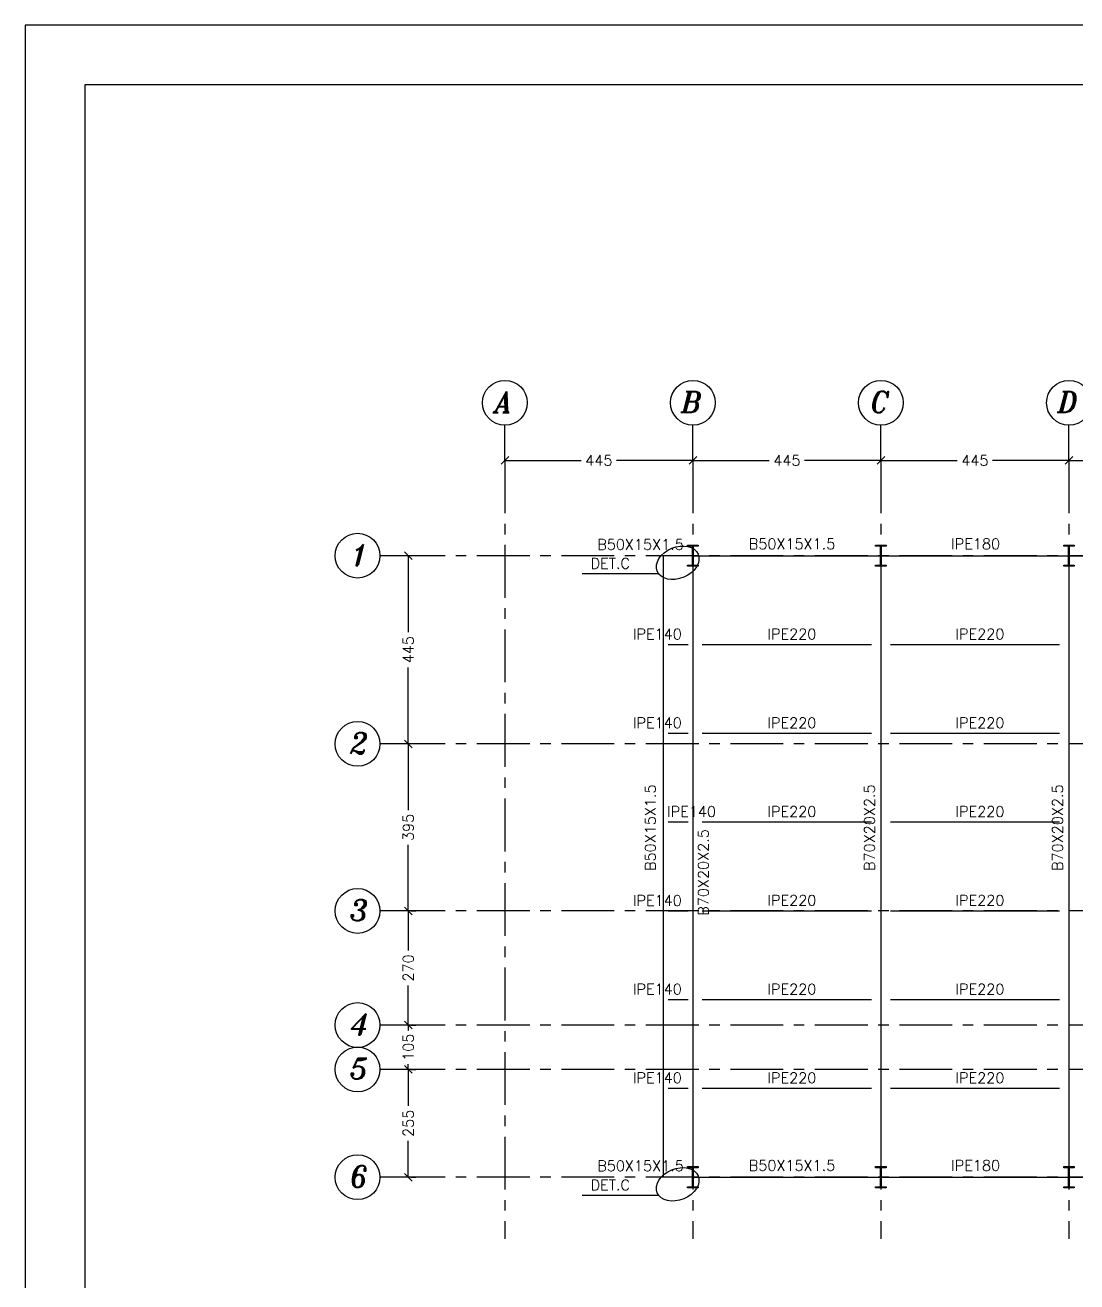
# Model space of a CAD drawing. Header units: inches. Extents: x 1387 to 2676, y -3005 to -2136.
# Drawn here: x 2455.85 to 2480.74, y -2680.13 to -2650.4 of the extents above; entities that cross this region are included whole.
import ezdxf
from ezdxf.enums import TextEntityAlignment as Align

# ---------------------------------------------------------------- set-up
doc = ezdxf.new("R2010")
doc.units = ezdxf.units.IN
doc.header["$MEASUREMENT"] = 0
doc.linetypes.add('CENTER', pattern=[2, 1.25, -0.25, 0.25, -0.25])
doc.linetypes.add('DASHDOTX2', pattern=[2, 1, -0.5, 0, -0.5])
for name, color, linetype in [('1', 1, 'Continuous'), ('2Y', 2, 'Continuous'), ('3G', 3, 'Continuous'), ('6M', 6, 'Continuous'), ('AA-IPE300', 27, 'Continuous'), ('Ax', 1, 'DASHDOTX2'), ('AXE', 1, 'CENTER'), ('DIM', 8, 'Continuous'), ('lateral brace', 5, 'Continuous'), ('Layer4', 118, 'Continuous'), ('MEMBER TEXT', 7, 'Continuous'), ('text1', 255, 'Continuous')]:
    doc.layers.add(name, color=color, linetype=linetype)
doc.styles.add('ITALICT', font='italict')
doc.styles.add('ROMANC', font='TXT.shx')
doc.styles.add('ROMANS', font='ROMANS')
doc.styles.add('ROMANT', font='romant')
doc.dimstyles.new('1-100r', dxfattribs={"dimscale": 0, "dimtxt": 0.25, "dimasz": 0.18, "dimexe": 0.18, "dimexo": 0.0625, "dimgap": 0.09, "dimtad": 0, "dimdec": 0, "dimlfac": 100, "dimzin": 0, "dimdsep": 46, "dimtxsty": 'ROMANT', "dimblk": 'OBLIQUE', "dimcen": 0.09, "dimclrd": 1, "dimclre": 1, "dimclrt": 2, "dimadec": 0, "dimazin": 0, "dimtfac": 1, "dimtdec": 0, "dimtofl": 0, "dimtmove": 2, "dimatfit": 3, "dimldrblk": 'OBLIQUE', "dimfxl": 0.18, "dimtolj": 1, "dimtzin": 0, "dimarcsym": 0})

# ---------------------------------------------------------------- blocks, each defined once
blk = doc.blocks.new('_Oblique')
at = {"color": 0, "linetype": 'ByBlock', "lineweight": -2}
blk.add_line((-0.5, -0.5), (0.5, 0.5), dxfattribs=at)
blk = doc.blocks.new('*D379')
at = {"layer": 'Defpoints', "color": 0, "ltscale": 0.05, "transparency": 16777216}
for p in [(2467.205, -2660.697), (2471.655, -2660.697), (2471.655, -2660.697)]:
    blk.add_point(p, dxfattribs=at)
at = {"layer": 'Layer4', "color": 1, "lineweight": -2, "ltscale": 0.05, "transparency": 16777216}
for p, q in [((2467.205, -2660.635), (2467.205, -2660.517)), ((2467.205, -2660.697), (2469.013, -2660.697)), ((2471.655, -2660.697), (2469.848, -2660.697)), ((2471.655, -2660.635), (2471.655, -2660.517))]:
    blk.add_line(p, q, dxfattribs=at)
at = {"layer": 'Layer4', "color": 1, "lineweight": -2, "ltscale": 0.05, "transparency": 16777216, "xscale": 0.18, "yscale": 0.18, "zscale": 0.18, "rotation": 180}
blk.add_blockref('_Oblique', (2467.205, -2660.697), dxfattribs=at)
at = {"layer": 'Layer4', "color": 1, "lineweight": -2, "ltscale": 0.05, "transparency": 16777216, "xscale": 0.18, "yscale": 0.18, "zscale": 0.18}
blk.add_blockref('_Oblique', (2471.655, -2660.697), dxfattribs=at)
at = {"layer": 'Layer4', "color": 2, "ltscale": 0.05, "transparency": 16777216, "insert": (2469.43, -2660.697), "char_height": 0.25, "attachment_point": 5, "style": 'ROMANT'}
blk.add_mtext('\\A1;445', dxfattribs=at)
blk = doc.blocks.new('*D380')
at = {"layer": 'Defpoints', "color": 0, "ltscale": 0.05, "transparency": 16777216}
for p in [(2471.655, -2660.697), (2476.105, -2660.697), (2476.105, -2660.697)]:
    blk.add_point(p, dxfattribs=at)
at = {"layer": 'Layer4', "color": 1, "lineweight": -2, "ltscale": 0.05, "transparency": 16777216}
for p, q in [((2471.655, -2660.635), (2471.655, -2660.517)), ((2471.655, -2660.697), (2473.463, -2660.697)), ((2476.105, -2660.697), (2474.298, -2660.697)), ((2476.105, -2660.635), (2476.105, -2660.517))]:
    blk.add_line(p, q, dxfattribs=at)
at = {"layer": 'Layer4', "color": 1, "lineweight": -2, "ltscale": 0.05, "transparency": 16777216, "xscale": 0.18, "yscale": 0.18, "zscale": 0.18, "rotation": 180}
blk.add_blockref('_Oblique', (2471.655, -2660.697), dxfattribs=at)
at = {"layer": 'Layer4', "color": 1, "lineweight": -2, "ltscale": 0.05, "transparency": 16777216, "xscale": 0.18, "yscale": 0.18, "zscale": 0.18}
blk.add_blockref('_Oblique', (2476.105, -2660.697), dxfattribs=at)
at = {"layer": 'Layer4', "color": 2, "ltscale": 0.05, "transparency": 16777216, "insert": (2473.88, -2660.697), "char_height": 0.25, "attachment_point": 5, "style": 'ROMANT'}
blk.add_mtext('\\A1;445', dxfattribs=at)
blk = doc.blocks.new('*D381')
at = {"layer": 'Defpoints', "color": 0, "ltscale": 0.05, "transparency": 16777216}
for p in [(2476.105, -2660.697), (2480.555, -2660.697), (2480.555, -2660.697)]:
    blk.add_point(p, dxfattribs=at)
at = {"layer": 'Layer4', "color": 1, "lineweight": -2, "ltscale": 0.05, "transparency": 16777216}
for p, q in [((2476.105, -2660.635), (2476.105, -2660.517)), ((2476.105, -2660.697), (2477.913, -2660.697)), ((2480.555, -2660.697), (2478.748, -2660.697)), ((2480.555, -2660.635), (2480.555, -2660.517))]:
    blk.add_line(p, q, dxfattribs=at)
at = {"layer": 'Layer4', "color": 1, "lineweight": -2, "ltscale": 0.05, "transparency": 16777216, "xscale": 0.18, "yscale": 0.18, "zscale": 0.18, "rotation": 180}
blk.add_blockref('_Oblique', (2476.105, -2660.697), dxfattribs=at)
at = {"layer": 'Layer4', "color": 1, "lineweight": -2, "ltscale": 0.05, "transparency": 16777216, "xscale": 0.18, "yscale": 0.18, "zscale": 0.18}
blk.add_blockref('_Oblique', (2480.555, -2660.697), dxfattribs=at)
at = {"layer": 'Layer4', "color": 2, "ltscale": 0.05, "transparency": 16777216, "insert": (2478.33, -2660.697), "char_height": 0.25, "attachment_point": 5, "style": 'ROMANT'}
blk.add_mtext('\\A1;445', dxfattribs=at)
blk = doc.blocks.new('*D382')
at = {"layer": 'Defpoints', "color": 0, "ltscale": 0.05, "transparency": 16777216}
for p in [(2480.555, -2660.697), (2485.021, -2660.697), (2485.021, -2660.697)]:
    blk.add_point(p, dxfattribs=at)
at = {"layer": 'Layer4', "color": 1, "lineweight": -2, "ltscale": 0.05, "transparency": 16777216}
for p, q in [((2480.555, -2660.635), (2480.555, -2660.517)), ((2480.555, -2660.697), (2482.371, -2660.697)), ((2485.021, -2660.697), (2483.206, -2660.697)), ((2485.021, -2660.635), (2485.021, -2660.517))]:
    blk.add_line(p, q, dxfattribs=at)
at = {"layer": 'Layer4', "color": 1, "lineweight": -2, "ltscale": 0.05, "transparency": 16777216, "xscale": 0.18, "yscale": 0.18, "zscale": 0.18, "rotation": 180}
blk.add_blockref('_Oblique', (2480.555, -2660.697), dxfattribs=at)
at = {"layer": 'Layer4', "color": 1, "lineweight": -2, "ltscale": 0.05, "transparency": 16777216, "xscale": 0.18, "yscale": 0.18, "zscale": 0.18}
blk.add_blockref('_Oblique', (2485.021, -2660.697), dxfattribs=at)
at = {"layer": 'Layer4', "color": 2, "ltscale": 0.05, "transparency": 16777216, "insert": (2482.788, -2660.697), "char_height": 0.25, "attachment_point": 5, "style": 'ROMANT'}
blk.add_mtext('\\A1;447', dxfattribs=at)
blk = doc.blocks.new('*D376')
at = {"layer": 'Defpoints', "color": 0, "ltscale": 0.05, "transparency": 16777216}
for p in [(2464.981, -2662.952), (2464.919, -2667.405), (2464.981, -2667.405)]:
    blk.add_point(p, dxfattribs=at)
at = {"layer": 'Layer4', "color": 1, "lineweight": -2, "ltscale": 0.05, "transparency": 16777216}
for p, q in [((2464.919, -2662.952), (2464.739, -2662.952)), ((2464.919, -2662.952), (2464.919, -2664.761)), ((2464.919, -2667.405), (2464.919, -2665.596)), ((2464.919, -2667.405), (2464.739, -2667.405))]:
    blk.add_line(p, q, dxfattribs=at)
at = {"layer": 'Layer4', "color": 1, "lineweight": -2, "ltscale": 0.05, "transparency": 16777216, "xscale": 0.18, "yscale": 0.18, "zscale": 0.18}
for p, rotation in [((2464.919, -2662.952), 90), ((2464.919, -2667.405), 270)]:
    blk.add_blockref('_Oblique', p, dxfattribs=dict(at, rotation=rotation))
at = {"layer": 'Layer4', "color": 2, "ltscale": 0.05, "transparency": 16777216, "insert": (2464.919, -2665.178), "char_height": 0.25, "attachment_point": 5, "rotation": 90, "style": 'ROMANT'}
blk.add_mtext('\\A1;445', dxfattribs=at)
blk = doc.blocks.new('*D384')
at = {"layer": 'Defpoints', "color": 0, "ltscale": 0.05, "transparency": 16777216}
for p in [(2464.981, -2667.405), (2464.919, -2671.357), (2464.919, -2671.357)]:
    blk.add_point(p, dxfattribs=at)
at = {"layer": 'Layer4', "color": 1, "lineweight": -2, "ltscale": 0.05, "transparency": 16777216}
for p, q in [((2464.919, -2667.405), (2464.739, -2667.405)), ((2464.919, -2667.405), (2464.919, -2668.969)), ((2464.919, -2671.357), (2464.919, -2669.792)), ((2464.982, -2671.357), (2465.099, -2671.357))]:
    blk.add_line(p, q, dxfattribs=at)
at = {"layer": 'Layer4', "color": 1, "lineweight": -2, "ltscale": 0.05, "transparency": 16777216, "xscale": 0.18, "yscale": 0.18, "zscale": 0.18}
for p, rotation in [((2464.919, -2667.405), 90), ((2464.919, -2671.357), 270)]:
    blk.add_blockref('_Oblique', p, dxfattribs=dict(at, rotation=rotation))
at = {"layer": 'Layer4', "color": 2, "ltscale": 0.05, "transparency": 16777216, "insert": (2464.919, -2669.381), "char_height": 0.25, "attachment_point": 5, "rotation": 90, "style": 'ROMANT'}
blk.add_mtext('\\A1;395', dxfattribs=at)
blk = doc.blocks.new('*D385')
at = {"layer": 'Defpoints', "color": 0, "ltscale": 0.05, "transparency": 16777216}
for p in [(2464.919, -2674.057), (2464.919, -2675.107), (2464.919, -2675.107)]:
    blk.add_point(p, dxfattribs=at)
at = {"layer": 'Layer4', "color": 1, "lineweight": -2, "ltscale": 0.05, "transparency": 16777216}
for p, q in [((2464.919, -2674.057), (2464.919, -2674.182)), ((2464.982, -2674.057), (2465.099, -2674.057)), ((2464.919, -2675.107), (2464.919, -2674.982)), ((2464.982, -2675.107), (2465.099, -2675.107))]:
    blk.add_line(p, q, dxfattribs=at)
at = {"layer": 'Layer4', "color": 1, "lineweight": -2, "ltscale": 0.05, "transparency": 16777216, "xscale": 0.18, "yscale": 0.18, "zscale": 0.18}
for p, rotation in [((2464.919, -2674.057), 90), ((2464.919, -2675.107), 270)]:
    blk.add_blockref('_Oblique', p, dxfattribs=dict(at, rotation=rotation))
at = {"layer": 'Layer4', "color": 2, "ltscale": 0.05, "transparency": 16777216, "insert": (2464.919, -2674.582), "char_height": 0.25, "attachment_point": 5, "rotation": 90, "style": 'ROMANT'}
blk.add_mtext('\\A1;105', dxfattribs=at)
blk = doc.blocks.new('*D386')
at = {"layer": 'Defpoints', "color": 0, "ltscale": 0.05, "transparency": 16777216}
for p in [(2464.919, -2675.107), (2464.919, -2677.657), (2464.919, -2677.657)]:
    blk.add_point(p, dxfattribs=at)
at = {"layer": 'Layer4', "color": 1, "lineweight": -2, "ltscale": 0.05, "transparency": 16777216}
for p, q in [((2464.919, -2675.107), (2464.919, -2675.971)), ((2464.982, -2675.107), (2465.099, -2675.107)), ((2464.919, -2677.657), (2464.919, -2676.793)), ((2464.982, -2677.657), (2465.099, -2677.657))]:
    blk.add_line(p, q, dxfattribs=at)
at = {"layer": 'Layer4', "color": 1, "lineweight": -2, "ltscale": 0.05, "transparency": 16777216, "xscale": 0.18, "yscale": 0.18, "zscale": 0.18}
for p, rotation in [((2464.919, -2675.107), 90), ((2464.919, -2677.657), 270)]:
    blk.add_blockref('_Oblique', p, dxfattribs=dict(at, rotation=rotation))
at = {"layer": 'Layer4', "color": 2, "ltscale": 0.05, "transparency": 16777216, "insert": (2464.919, -2676.382), "char_height": 0.25, "attachment_point": 5, "rotation": 90, "style": 'ROMANT'}
blk.add_mtext('\\A1;255', dxfattribs=at)
blk = doc.blocks.new('*D377')
at = {"layer": 'Defpoints', "color": 0, "ltscale": 0.05, "transparency": 16777216}
for p in [(2464.919, -2671.357), (2464.919, -2674.057), (2464.919, -2674.057)]:
    blk.add_point(p, dxfattribs=at)
at = {"layer": 'Layer4', "color": 1, "lineweight": -2, "ltscale": 0.05, "transparency": 16777216}
for p, q in [((2464.919, -2671.357), (2464.919, -2672.296)), ((2464.982, -2671.357), (2465.099, -2671.357)), ((2464.919, -2674.057), (2464.919, -2673.118)), ((2464.982, -2674.057), (2465.099, -2674.057))]:
    blk.add_line(p, q, dxfattribs=at)
at = {"layer": 'Layer4', "color": 1, "lineweight": -2, "ltscale": 0.05, "transparency": 16777216, "xscale": 0.18, "yscale": 0.18, "zscale": 0.18}
for p, rotation in [((2464.919, -2671.357), 90), ((2464.919, -2674.057), 270)]:
    blk.add_blockref('_Oblique', p, dxfattribs=dict(at, rotation=rotation))
at = {"layer": 'Layer4', "color": 2, "ltscale": 0.05, "transparency": 16777216, "insert": (2464.919, -2672.707), "char_height": 0.25, "attachment_point": 5, "rotation": 90, "style": 'ROMANT'}
blk.add_mtext('\\A1;270', dxfattribs=at)

msp = doc.modelspace()

# ---------------------------------------------------------------- hatches: boundary and pattern name
for points in [[(2471.647907, -2662.727304), (2471.636431, -2662.727304, 0.414414444), (2471.647907, -2662.738788)], [(2471.662907, -2662.727304), (2471.674383, -2662.727304, -0.414414444), (2471.662907, -2662.738788)], [(2476.097907, -2662.727304), (2476.086431, -2662.727304, 0.414414444), (2476.097907, -2662.738788)], [(2476.112907, -2662.727304), (2476.124383, -2662.727304, -0.414414444), (2476.112907, -2662.738788)], [(2480.547907, -2662.727304), (2480.536431, -2662.727304, 0.414414444), (2480.547907, -2662.738788)], [(2480.562907, -2662.727304), (2480.574383, -2662.727304, -0.414414444), (2480.562907, -2662.738788)], [(2471.647907, -2663.177343), (2471.636431, -2663.177343, -0.414414444), (2471.647907, -2663.165859)], [(2471.662907, -2663.177343), (2471.674383, -2663.177343, 0.414414444), (2471.662907, -2663.165859)], [(2476.097907, -2663.177343), (2476.086431, -2663.177343, -0.414414444), (2476.097907, -2663.165859)], [(2476.112907, -2663.177343), (2476.124383, -2663.177343, 0.414414444), (2476.112907, -2663.165859)], [(2480.547907, -2663.177343), (2480.536431, -2663.177343, -0.414414444), (2480.547907, -2663.165859)], [(2480.562907, -2663.177343), (2480.574383, -2663.177343, 0.414414444), (2480.562907, -2663.165859)], [(2471.647907, -2677.432021), (2471.636431, -2677.432021, 0.414414444), (2471.647907, -2677.443505)], [(2471.662907, -2677.432021), (2471.674383, -2677.432021, -0.414414444), (2471.662907, -2677.443505)], [(2476.097907, -2677.432021), (2476.086431, -2677.432021, 0.414414444), (2476.097907, -2677.443505)], [(2476.112907, -2677.432021), (2476.124383, -2677.432021, -0.414414444), (2476.112907, -2677.443505)], [(2480.547907, -2677.432021), (2480.536431, -2677.432021, 0.414414444), (2480.547907, -2677.443505)], [(2480.562907, -2677.432021), (2480.574383, -2677.432021, -0.414414444), (2480.562907, -2677.443505)], [(2471.647907, -2677.88206), (2471.636431, -2677.88206, -0.414414444), (2471.647907, -2677.870576)], [(2471.662907, -2677.88206), (2471.674383, -2677.88206, 0.414414444), (2471.662907, -2677.870576)], [(2476.097907, -2677.88206), (2476.086431, -2677.88206, -0.414414444), (2476.097907, -2677.870576)], [(2476.112907, -2677.88206), (2476.124383, -2677.88206, 0.414414444), (2476.112907, -2677.870576)], [(2480.547907, -2677.88206), (2480.536431, -2677.88206, -0.414414444), (2480.547907, -2677.870576)], [(2480.562907, -2677.88206), (2480.574383, -2677.88206, 0.414414444), (2480.562907, -2677.870576)]]:
    msp.add_hatch(color=1).paths.add_polyline_path(points)

# ---------------------------------------------------------------- linework, layer by layer
at = {"layer": '1'}
msp.add_lwpolyline([(2457.266601, -2708.448994), (2538.534951, -2708.448994), (2538.534951, -2651.815997), (2457.266601, -2651.815997)], close=True, dxfattribs=at)
for centre in [(2467.205407, -2659.334641), (2471.655407, -2659.334641), (2476.105407, -2659.334641), (2480.555407, -2659.334641), (2463.718651, -2662.952304), (2463.718651, -2667.404662), (2463.718651, -2671.357021), (2463.718651, -2674.057021), (2463.718651, -2675.107021), (2463.718651, -2677.657021)]:
    msp.add_circle(centre, 0.53, dxfattribs=at)
at = {"layer": '2Y'}
for p, q in [((2470.844974, -2663.38117), (2469.037085, -2663.38117)), ((2470.844974, -2678.085887), (2469.037085, -2678.085887))]:
    msp.add_line(p, q, dxfattribs=at)
for centre in [(2471.294825, -2663.119848), (2471.294825, -2677.824565)]:
    msp.add_ellipse(centre, major_axis=(0.484813, 0.201025), ratio=0.706136454, start_param=-4.71238898, end_param=1.570796327, dxfattribs=at)
at = {"layer": '3G'}
for points in [[(2471.530407, -2663.202304), (2471.530407, -2663.177304), (2471.647907, -2663.177304), (2471.647907, -2662.727304), (2471.530407, -2662.727304), (2471.530407, -2662.702304), (2471.780407, -2662.702304), (2471.780407, -2662.727304), (2471.662907, -2662.727304), (2471.662907, -2663.177304), (2471.780407, -2663.177304), (2471.780407, -2663.202304)], [(2475.980407, -2663.202304), (2475.980407, -2663.177304), (2476.097907, -2663.177304), (2476.097907, -2662.727304), (2475.980407, -2662.727304), (2475.980407, -2662.702304), (2476.230407, -2662.702304), (2476.230407, -2662.727304), (2476.112907, -2662.727304), (2476.112907, -2663.177304), (2476.230407, -2663.177304), (2476.230407, -2663.202304)], [(2480.430407, -2663.202304), (2480.430407, -2663.177304), (2480.547907, -2663.177304), (2480.547907, -2662.727304), (2480.430407, -2662.727304), (2480.430407, -2662.702304), (2480.680407, -2662.702304), (2480.680407, -2662.727304), (2480.562907, -2662.727304), (2480.562907, -2663.177304), (2480.680407, -2663.177304), (2480.680407, -2663.202304)], [(2471.530407, -2677.907021), (2471.530407, -2677.882021), (2471.647907, -2677.882021), (2471.647907, -2677.432021), (2471.530407, -2677.432021), (2471.530407, -2677.407021), (2471.780407, -2677.407021), (2471.780407, -2677.432021), (2471.662907, -2677.432021), (2471.662907, -2677.882021), (2471.780407, -2677.882021), (2471.780407, -2677.907021)], [(2475.980407, -2677.907021), (2475.980407, -2677.882021), (2476.097907, -2677.882021), (2476.097907, -2677.432021), (2475.980407, -2677.432021), (2475.980407, -2677.407021), (2476.230407, -2677.407021), (2476.230407, -2677.432021), (2476.112907, -2677.432021), (2476.112907, -2677.882021), (2476.230407, -2677.882021), (2476.230407, -2677.907021)], [(2480.430407, -2677.907021), (2480.430407, -2677.882021), (2480.547907, -2677.882021), (2480.547907, -2677.432021), (2480.430407, -2677.432021), (2480.430407, -2677.407021), (2480.680407, -2677.407021), (2480.680407, -2677.432021), (2480.562907, -2677.432021), (2480.562907, -2677.882021), (2480.680407, -2677.882021), (2480.680407, -2677.907021)]]:
    msp.add_lwpolyline(points, close=True, dxfattribs=at)
for centre, start, end in [((2471.647907, -2662.727312), 180.1579269, 270.1579269), ((2471.662907, -2662.727312), 269.8420731, 359.8420731), ((2471.662907, -2662.727312), 269.8420731, 359.8420731), ((2476.097907, -2662.727312), 180.1579269, 270.1579269), ((2476.112907, -2662.727312), 269.8420731, 359.8420731), ((2476.112907, -2662.727312), 269.8420731, 359.8420731), ((2480.547907, -2662.727312), 180.1579269, 270.1579269), ((2480.562907, -2662.727312), 269.8420731, 359.8420731), ((2480.562907, -2662.727312), 269.8420731, 359.8420731), ((2471.647907, -2663.177335), 89.8420731, 179.8420731), ((2471.647907, -2663.177335), 89.8420731, 179.8420731), ((2471.662907, -2663.177335), 0.1579269, 90.1579269), ((2471.662907, -2663.177335), 0.1579269, 90.1579269), ((2471.662907, -2663.177335), 0.1579269, 90.1579269), ((2476.097907, -2663.177335), 89.8420731, 179.8420731), ((2476.097907, -2663.177335), 89.8420731, 179.8420731), ((2476.112907, -2663.177335), 0.1579269, 90.1579269), ((2476.112907, -2663.177335), 0.1579269, 90.1579269), ((2476.112907, -2663.177335), 0.1579269, 90.1579269), ((2480.547907, -2663.177335), 89.8420731, 179.8420731), ((2480.547907, -2663.177335), 89.8420731, 179.8420731), ((2480.562907, -2663.177335), 0.1579269, 90.1579269), ((2480.562907, -2663.177335), 0.1579269, 90.1579269), ((2480.562907, -2663.177335), 0.1579269, 90.1579269), ((2471.647907, -2677.432029), 180.1579269, 270.1579269), ((2471.662907, -2677.432029), 269.8420731, 359.8420731), ((2471.662907, -2677.432029), 269.8420731, 359.8420731), ((2476.097907, -2677.432029), 180.1579269, 270.1579269), ((2476.112907, -2677.432029), 269.8420731, 359.8420731), ((2476.112907, -2677.432029), 269.8420731, 359.8420731), ((2480.547907, -2677.432029), 180.1579269, 270.1579269), ((2480.562907, -2677.432029), 269.8420731, 359.8420731), ((2480.562907, -2677.432029), 269.8420731, 359.8420731), ((2471.647907, -2677.882052), 89.8420731, 179.8420731), ((2471.647907, -2677.882052), 89.8420731, 179.8420731), ((2471.662907, -2677.882052), 0.1579269, 90.1579269), ((2471.662907, -2677.882052), 0.1579269, 90.1579269), ((2471.662907, -2677.882052), 0.1579269, 90.1579269), ((2476.097907, -2677.882052), 89.8420731, 179.8420731), ((2476.097907, -2677.882052), 89.8420731, 179.8420731), ((2476.112907, -2677.882052), 0.1579269, 90.1579269), ((2476.112907, -2677.882052), 0.1579269, 90.1579269), ((2476.112907, -2677.882052), 0.1579269, 90.1579269), ((2480.547907, -2677.882052), 89.8420731, 179.8420731), ((2480.547907, -2677.882052), 89.8420731, 179.8420731), ((2480.562907, -2677.882052), 0.1579269, 90.1579269), ((2480.562907, -2677.882052), 0.1579269, 90.1579269), ((2480.562907, -2677.882052), 0.1579269, 90.1579269)]:
    msp.add_arc(centre, 0.011476, start, end, dxfattribs=at)
at = {"layer": '6M'}
for p, q in [((2471.647907, -2662.952304), (2470.955407, -2662.952304)), ((2470.955407, -2663.202304), (2470.955407, -2677.407021)), ((2471.655407, -2663.202304), (2471.655407, -2677.407021)), ((2476.105407, -2663.202304), (2476.105407, -2677.407021)), ((2480.555407, -2663.202304), (2480.555407, -2677.407021)), ((2471.647907, -2677.657021), (2470.955407, -2677.657021))]:
    msp.add_line(p, q, dxfattribs=at)
at = {"layer": 'AA-IPE300', "color": 3}
for p, q in [((2471.655407, -2662.952304), (2496.821409, -2662.952304)), ((2471.06936, -2665.052304), (2471.54686, -2665.052304)), ((2471.877907, -2665.052304), (2475.882907, -2665.052304)), ((2476.327907, -2665.052304), (2480.332907, -2665.052304)), ((2471.06936, -2667.152304), (2471.54686, -2667.152304)), ((2471.877907, -2667.152304), (2475.882907, -2667.152304)), ((2476.327907, -2667.152304), (2480.332907, -2667.152304)), ((2471.06936, -2669.252304), (2471.54686, -2669.252304)), ((2471.877907, -2669.252304), (2475.882907, -2669.252304)), ((2476.327907, -2669.252304), (2480.332907, -2669.252304)), ((2471.06936, -2671.352304), (2471.54686, -2671.352304)), ((2471.877907, -2671.352304), (2475.882907, -2671.352304)), ((2476.327907, -2671.352304), (2480.332907, -2671.352304)), ((2471.06936, -2673.452304), (2471.54686, -2673.452304)), ((2471.877907, -2673.452304), (2475.882907, -2673.452304)), ((2476.327907, -2673.452304), (2480.332907, -2673.452304)), ((2471.06936, -2675.552304), (2471.54686, -2675.552304)), ((2471.877907, -2675.552304), (2475.882907, -2675.552304)), ((2476.327907, -2675.552304), (2480.332907, -2675.552304)), ((2471.655407, -2677.657021), (2496.821409, -2677.657021))]:
    msp.add_line(p, q, dxfattribs=at)
at = {"layer": 'Ax', "linetype": 'Continuous'}
for p, q in [((2467.205407, -2660.697427), (2467.205407, -2659.864641)), ((2471.655407, -2660.697427), (2471.655407, -2659.864641)), ((2476.105407, -2660.697427), (2476.105407, -2659.864641)), ((2480.555407, -2660.697427), (2480.555407, -2659.864641)), ((2465.081437, -2662.952304), (2464.248651, -2662.952304)), ((2465.081437, -2667.404662), (2464.248651, -2667.404662)), ((2465.081437, -2671.357021), (2464.248651, -2671.357021)), ((2465.081437, -2674.057021), (2464.248651, -2674.057021)), ((2465.081437, -2675.107021), (2464.248651, -2675.107021)), ((2465.081437, -2677.657021), (2464.248651, -2677.657021))]:
    msp.add_line(p, q, dxfattribs=at)
at = {"layer": 'AXE'}
for p, q in [((2467.205407, -2660.697427), (2467.205407, -2679.114393)), ((2471.655407, -2660.697427), (2471.655407, -2679.114393)), ((2476.105407, -2660.697427), (2476.105407, -2679.114393)), ((2480.555407, -2660.697427), (2480.555407, -2679.114393)), ((2499.792216, -2662.952304), (2465.081437, -2662.952304)), ((2470.955407, -2662.952304), (2470.955407, -2677.657021)), ((2499.792216, -2667.404662), (2465.081437, -2667.404662)), ((2499.792216, -2671.357021), (2465.081437, -2671.357021)), ((2499.792216, -2674.057021), (2465.081437, -2674.057021)), ((2499.792216, -2675.107021), (2465.081437, -2675.107021)), ((2499.792216, -2677.657021), (2465.081437, -2677.657021))]:
    msp.add_line(p, q, dxfattribs=at)
at = {"layer": 'DIM'}
msp.add_lwpolyline([(2455.850776, -2709.864819), (2539.950776, -2709.864819), (2539.950776, -2650.400172), (2455.850776, -2650.400172)], close=True, dxfattribs=at)
at = {"layer": 'lateral brace'}
msp.add_lwpolyline([(2455.850776, -2709.864819), (2539.950776, -2709.864819), (2539.950776, -2650.400172), (2455.850776, -2650.400172)], close=True, dxfattribs=at)
at = {"layer": 'Layer4'}
msp.add_lwpolyline([(2539.950776, -2650.400172), (2455.850776, -2650.400172), (2455.850776, -2709.864819), (2539.950776, -2709.864819)], close=True, dxfattribs=at)

# ---------------------------------------------------------------- texts
at = {"layer": '2Y', "style": 'ROMANC'}
for p in [(2469.234493, -2663.259956), (2469.234493, -2677.964673)]:
    msp.add_text('DET.C', height=0.2499993, dxfattribs=at).set_placement(p)
at = {"layer": 'MEMBER TEXT', "color": 3, "ltscale": 2, "style": 'ROMANS'}
for s, p in [('B50X15X1.5', (2470.416665, -2662.887193)), ('B50X15X1.5', (2474.001786, -2662.873275)), ('IPE180', (2478.346707, -2662.873275)), ('IPE140', (2470.813671, -2665.006633)), ('IPE220', (2473.998115, -2665.006633)), ('IPE220', (2478.448115, -2665.006633)), ('IPE140', (2470.813671, -2667.106633)), ('IPE220', (2473.998115, -2667.106633)), ('IPE220', (2478.448115, -2667.106633)), ('IPE140', (2471.623724, -2669.206633)), ('IPE220', (2473.998115, -2669.206633)), ('IPE220', (2478.448115, -2669.206633)), ('IPE140', (2470.813671, -2671.31135)), ('IPE220', (2473.998115, -2671.306633)), ('IPE220', (2478.448115, -2671.306633)), ('IPE140', (2470.813671, -2673.406633)), ('IPE220', (2473.998115, -2673.406633)), ('IPE220', (2478.448115, -2673.406633)), ('IPE140', (2470.813671, -2675.506633)), ('IPE220', (2473.998115, -2675.506633)), ('IPE220', (2478.448115, -2675.506633)), ('B50X15X1.5', (2470.416665, -2677.587168)), ('B50X15X1.5', (2474.001786, -2677.577992)), ('IPE180', (2478.346707, -2677.577992))]:
    msp.add_text(s, height=0.25, dxfattribs=at).set_placement(p, align=Align.BOTTOM_CENTER)
for s, p in [('B50X15X1.5', (2470.848146, -2669.388164)), ('B70X20X2.5', (2476.035933, -2669.388164)), ('B70X20X2.5', (2480.485933, -2669.388164)), ('B70X20X2.5', (2472.101473, -2670.446485))]:
    msp.add_text(s, height=0.25, rotation=90, dxfattribs=at).set_placement(p, align=Align.BOTTOM_CENTER)
at = {"layer": 'text1', "style": 'ITALICT'}
for s, p in [('A', (2467.17555, -2659.316417)), ('B', (2471.62555, -2659.316417)), ('C', (2476.07555, -2659.316417)), ('D', (2480.52555, -2659.316417)), ('1', (2463.757614, -2662.93408)), ('2', (2463.757614, -2667.386438)), ('3', (2463.757614, -2671.338796)), ('4', (2463.757614, -2674.038796)), ('5', (2463.757614, -2675.088796)), ('6', (2463.757614, -2677.638796))]:
    msp.add_text(s, height=0.5, dxfattribs=at).set_placement(p, align=Align.MIDDLE_CENTER)

# ---------------------------------------------------------------- dimensions: what is measured, and where the dimension line sits
at = {"layer": 'Layer4', "ltscale": 0.05}
for base, p1, p2, picture, middle in [((2471.655407, -2660.697427), (2467.205407, -2660.697427), (2471.655407, -2660.697427), '*D379', (2469.430407, -2660.697427)), ((2476.105407, -2660.697427), (2471.655407, -2660.697427), (2476.105407, -2660.697427), '*D380', (2473.880407, -2660.697427)), ((2480.555407, -2660.697427), (2476.105407, -2660.697427), (2480.555407, -2660.697427), '*D381', (2478.330407, -2660.697427)), ((2485.021409, -2660.697427), (2480.555407, -2660.697427), (2485.021409, -2660.697427), '*D382', (2482.788408, -2660.697427))]:
    dim = msp.add_linear_dim(base=base, p1=p1, p2=p2, dimstyle='1-100r', override={"dimscale": 1, "dimtmove": 1, "dimfxl": 0.3}, dxfattribs=at)
    dim.commit()
    dim.dimension.update_dxf_attribs({"geometry": picture, "text_midpoint": middle})
for base, p1, p2, override, picture, middle in [((2464.919492, -2667.404662), (2464.981437, -2662.952304), (2464.981437, -2667.404662), {"dimscale": 1, "dimtmove": 1, "dimfxl": 0.3}, '*D376', (2464.919492, -2665.178483)), ((2464.919492, -2671.357021), (2464.981437, -2667.404662), (2464.919492, -2671.357021), {"dimscale": 1, "dimtmove": 1, "dimfxl": 0.3}, '*D384', (2464.919492, -2669.380841)), ((2464.919492, -2674.057021), (2464.919492, -2671.357021), (2464.919492, -2674.057021), {"dimscale": 1}, '*D377', (2464.919492, -2672.707021)), ((2464.919492, -2675.107021), (2464.919492, -2674.057021), (2464.919492, -2675.107021), {"dimscale": 1, "dimtmove": 1, "dimfxl": 0.3}, '*D385', (2464.919492, -2674.582021)), ((2464.919492, -2677.657021), (2464.919492, -2675.107021), (2464.919492, -2677.657021), {"dimscale": 1}, '*D386', (2464.919492, -2676.382021))]:
    dim = msp.add_linear_dim(base=base, p1=p1, p2=p2, angle=90, dimstyle='1-100r', override=override, dxfattribs=at)
    dim.commit()
    dim.dimension.update_dxf_attribs({"geometry": picture, "text_midpoint": middle})

doc.saveas('drawing.dxf')
